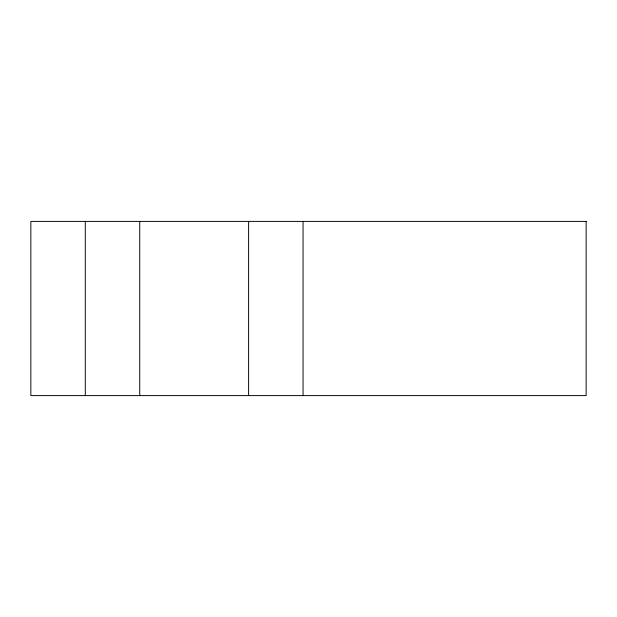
<?xml version="1.0" encoding="UTF-8"?>
<svg xmlns="http://www.w3.org/2000/svg" width="617" height="617" viewBox="0 0 617 617"><rect width="100%" height="100%" fill="white"/><g stroke="black" fill="none" stroke-linecap="round" stroke-linejoin="round"><path stroke-width="0.93" d="M303.055 221.395L303.055 395.605M248.612 221.395L248.612 395.605M139.735 221.395L139.735 395.605M85.293 221.395L85.293 395.605M586.15 221.395L30.85 221.395L30.85 395.605L586.15 395.605L586.15 221.395"/></g></svg>
